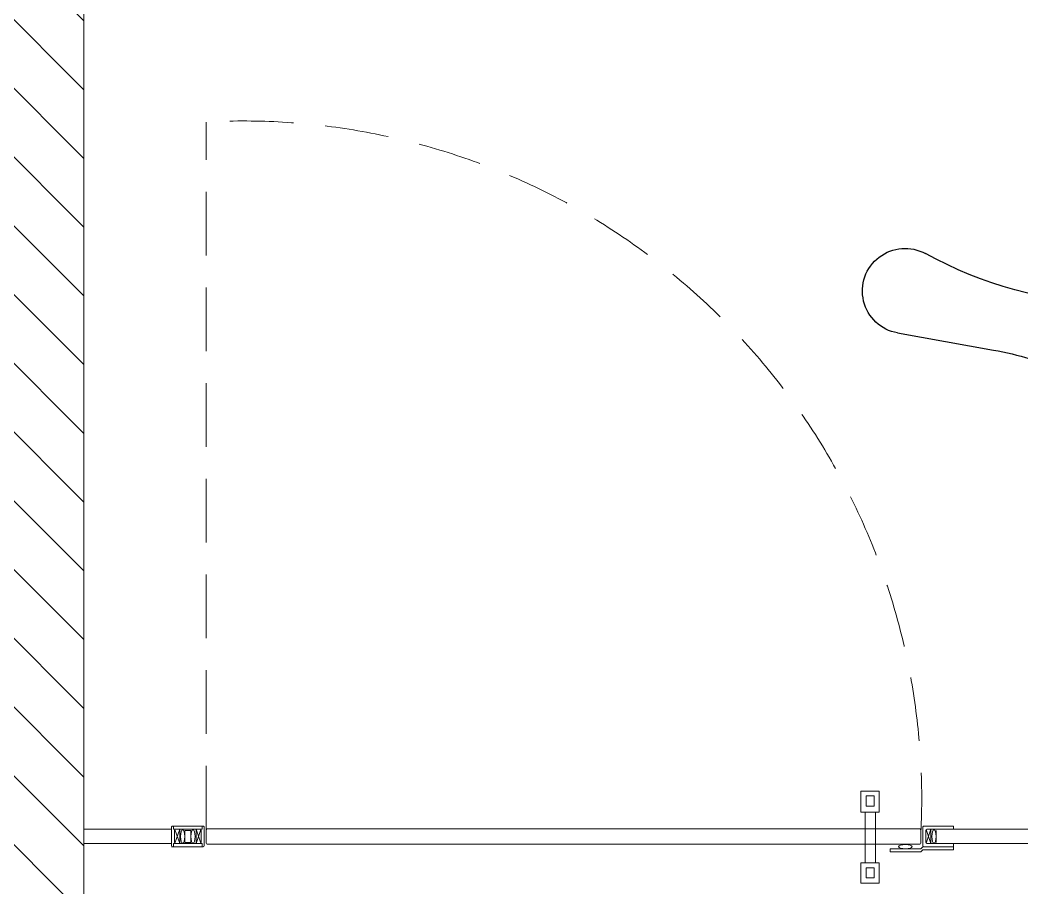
# Model space of a CAD drawing. Header units: millimetres. Extents: x -18512 to 101824, y -95768 to 52898.
# Drawn here: x 63911 to 64892, y -60228 to -59378 of the extents above; entities that cross this region are included whole.
import ezdxf

# ---------------------------------------------------------------- set-up
doc = ezdxf.new("R2010")
doc.units = ezdxf.units.MM
doc.header["$LTSCALE"] = 25
doc.linetypes.add('DASHED', pattern=[0.75, 0.5, -0.25])
doc.layers.get('0').update_dxf_attribs({"color": 254, "lineweight": 0})
for name, color, linetype, lineweight in [('027 Sanitry Ware', 1, 'Continuous', 0), ('_FW_FUR_FIXED', 62, 'Continuous', 0), ('A200-1 Fine Outline', 8, 'Continuous', 9), ('A300-2 Openings', 4, 'Continuous', 15), ('I-WALL', 2, 'Continuous', 9)]:
    doc.layers.add(name, color=color, linetype=linetype, lineweight=lineweight)
doc.layers.add('AR WALL HATCH', color=8, linetype='Continuous')
doc.layers.add('WD-PEOPLE', color=8, linetype='Continuous')

# ---------------------------------------------------------------- blocks, each defined once
blk = doc.blocks.new('person sitting')
for p, q in [((-412.34, 385.66), (-485.11, 361.95)), ((-406.22, 382.43), (-406.22, 382.43)), ((-390.98, 382.82), (-354.5, 358.92)), ((-672.55, 203.11), (-756.68, 279.83)), ((-398.45, 283.59), (-504.29, 279.63)), ((-443.13, 276.57), (-443.13, 276.57)), ((-443.13, 276.57), (-443.13, 276.57)), ((-886.67, 87.86), (-877.06, 150.77)), ((-325.64, 115.78), (-276.72, 117.83)), ((-367.66, 12.26), (-241.62, 1.93)), ((-892.3, -10.68), (-889.2, -58.99)), ((-38.51, -50.72), (-133.97, -55.95)), ((-376.69, -116.65), (-206.3, -68.09)), ((-686.15, -112.32), (-742.64, -199.16)), ((-382.7, -250.62), (-417.78, -285.94)), ((-516.35, -276.39), (-450.15, -294.56))]:
    blk.add_line(p, q)
for centre, radius, start, end in [((-404.63, 361.99), 24.9, 56.7735, 108.0511), ((-559.5, 590.18), 240.05, 276.13485, 288.0511), ((-366.68, 340.33), 22.22, 265.06136, 56.7735), ((-472.15, -222.5), 577.32, 96.1348, 128.5038), ((-399.61, 314.77), 31.21, 272.13828, 6.3), ((-495.21, 36.44), 243.36, 92.1383, 154.7594), ((-754.17, 132), 124.32, 128.5038, 171.3134), ((-478.05, -521.27), 741.7, 82.9174, 106.0136), ((-395.79, 140.84), 74.49, 311.773, 82.9174), ((-414.08, -1335.14), 1542.85, 84.2352, 88.0342), ((-263.17, 159.7), 40.41, 278.84423, 84.2352), ((-774.1, 9.7), 143.13, 17.9036, 106.6404), ((-780.88, 32.38), 119.46, 106.6404, 283.6582), ((-284.12, 294.39), 176.71, 272.40215, 278.84423), ((-298.08, 31.45), 72.18, 131.773, 211.11315), ((-698.11, 34.26), 63.26, 334.5338, 17.9036), ((-208.18, 409.91), 409.35, 265.31465, 291.7806), ((-40.79, -9.01), 41.77, 273.13528, 111.7806), ((-792.23, 79.08), 167.51, 283.6582, 334.5338), ((-434.91, -51.14), 87.65, 281.6194, 31.1132), ((-115.94, -385.13), 329.67, 93.1353, 105.909), ((-789.5, -52.58), 99.91, 183.67966, 233.48234), ((-467.46, 107.17), 309.84, 215.35912, 280.5352), ((-381.4, 498.57), 785.7, 233.48234, 258.70977), ((-575.78, 633.91), 787.03, 265.35797, 281.6194), ((-405.05, -228.42), 31.5, 315.191, 100.5352), ((-588.81, -540.36), 273.74, 74.6488, 78.7098), ((-441.36, -262.52), 33.23, 254.64877, 315.191)]:
    blk.add_arc(centre, radius, start, end)

msp = doc.modelspace()

# ---------------------------------------------------------------- hatches: boundary and pattern name
at = {"layer": 'AR WALL HATCH', "lineweight": 5}
h = msp.add_hatch(dxfattribs=at)
h.set_pattern_fill('ANSI31', color=256, scale=15, style=0)
h.set_pattern_definition([(135, (9411.8, 69875.98), (-33.67596, -33.67596), [])])
h.paths.add_polyline_path([(63973.15, -58677.35), (63873.15, -58677.35), (63873.15, -60237.62), (63973.15, -60237.62)])

# ---------------------------------------------------------------- linework, layer by layer
at = {"layer": '027 Sanitry Ware', "lineweight": 0}
for p, q in [((64734.61, -60133.27, 0), (64752.61, -60133.27, 0)), ((64734.61, -60153.68), (64734.61, -60133.27, 0)), ((64739.67, -60137.91, 0), (64747.55, -60137.91, 0)), ((64739.67, -60148.03, 0), (64739.67, -60137.91, 0)), ((64747.55, -60137.91, 0), (64747.55, -60148.03, 0)), ((64752.61, -60133.27, 0), (64752.61, -60153.68)), ((64747.55, -60148.03, 0), (64739.67, -60148.03, 0)), ((64752.61, -60153.68), (64734.61, -60153.68)), ((64738.76, -60153.68), (64748.88, -60153.68)), ((64738.76, -60203.43), (64738.76, -60153.68)), ((64748.88, -60153.68), (64748.88, -60203.43)), ((64752.61, -60203.43), (64734.61, -60203.43)), ((64748.88, -60203.43), (64738.76, -60203.43)), ((64747.55, -60208.49), (64739.67, -60208.49)), ((64739.67, -60208.49), (64739.67, -60218.19)), ((64747.55, -60218.19), (64747.55, -60208.49)), ((64739.67, -60218.19), (64747.55, -60218.19))]:
    msp.add_line(p, q, dxfattribs=at)
at = {"layer": '027 Sanitry Ware'}
for p, q in [((64734.61, -60203.43), (64734.61, -60223.25)), ((64752.61, -60223.25), (64752.61, -60203.43)), ((64734.61, -60223.25), (64752.61, -60223.25))]:
    msp.add_line(p, q, dxfattribs=at)
at = {"layer": '_FW_FUR_FIXED', "color": 9, "linetype": 'DASHED', "ltscale": 5}
msp.add_line((64093.16, -60170.98, 0), (64093.15, -59477.62, 0), dxfattribs=at)
msp.add_arc((64129.56, -60141.2), 664.59, 356.85933, 93.14054, dxfattribs=at)
at = {"layer": 'A200-1 Fine Outline', "lineweight": 0}
for p, q in [((64089.08, -60167.62, 0), (64061.15, -60167.62)), ((64089.08, -60187.62, 0), (64061.15, -60187.62))]:
    msp.add_line(p, q, dxfattribs=at)
at = {"layer": 'A300-2 Openings', "color": 2, "lineweight": 0}
for p, q in [((64059.08, -60168.62, 0), (64059.08, -60186.62, 0)), ((64060.08, -60167.62, 0), (64089.08, -60167.62, 0)), ((64090.15, -60167.62), (64061.15, -60167.62)), ((64061.15, -60167.62), (64061.15, -60170.62)), ((64089.08, -60167.62, 0), (64089.08, -60170.62, 0)), ((64091.15, -60168.62), (64091.15, -60186.62)), ((64795.15, -60168.62), (64795.15, -60186.62)), ((64796.15, -60167.62), (64825.15, -60167.62)), ((64825.15, -60167.62), (64825.15, -60170.62)), ((64083.15, -60170.62), (64061.15, -60170.62)), ((64062.08, -60183.62, 0), (64062.08, -60171.62, 0)), ((64063.08, -60170.62, 0), (64067.08, -60170.62, 0)), ((64067.08, -60170.62, 0), (64089.08, -60170.62, 0)), ((64067.08, -60184.62, 0), (64067.08, -60170.62, 0)), ((64078.15, -60171.62), (64072.08, -60171.62, 0)), ((64072.08, -60183.62, 0), (64072.08, -60171.62, 0)), ((64078.15, -60183.62), (64078.15, -60171.62)), ((64083.15, -60184.62), (64083.15, -60170.62)), ((64087.15, -60170.62), (64083.15, -60170.62)), ((64088.15, -60183.62), (64088.15, -60171.62)), ((64093.15, -60171.12), (64093.15, -60184.12)), ((64094.15, -60170.12), (64123.15, -60170.12)), ((64123.15, -60170.12), (64763.15, -60170.12)), ((64792.15, -60170.12), (64763.15, -60170.12)), ((64793.15, -60171.12), (64793.15, -60184.12)), ((64798.15, -60183.62), (64798.15, -60171.62)), ((64799.15, -60170.62), (64803.15, -60170.62)), ((64803.15, -60170.62), (64825.15, -60170.62)), ((64803.15, -60184.62), (64803.15, -60170.62)), ((64808.15, -60183.62), (64808.15, -60171.62)), ((64059.08, -60187.62, 0), (64089.08, -60187.62, 0)), ((64061.15, -60187.62), (64061.15, -60184.62)), ((64061.15, -60184.62), (64087.15, -60184.62)), ((64090.15, -60187.62), (64061.15, -60187.62)), ((64089.08, -60184.62, 0), (64063.08, -60184.62, 0)), ((64078.15, -60183.62), (64072.08, -60183.62, 0)), ((64089.08, -60187.62, 0), (64089.08, -60184.62, 0)), ((64094.15, -60185.12), (64123.15, -60185.12)), ((64123.15, -60185.12), (64763.15, -60185.12)), ((64792.15, -60185.12), (64763.15, -60185.12)), ((64795.15, -60187.62), (64793.15, -60189.62)), ((64795.15, -60187.62), (64825.15, -60187.62)), ((64825.15, -60184.62), (64799.15, -60184.62)), ((64825.15, -60187.62), (64825.15, -60184.62)), ((64825.15, -60187.62), (64825.15, -60190.62)), ((64763.15, -60189.62), (64763.15, -60192.62)), ((64763.15, -60189.62), (64793.15, -60189.62)), ((64763.15, -60192.62), (64793.15, -60192.62)), ((64795.15, -60190.62), (64793.15, -60192.62)), ((64795.15, -60190.62), (64825.15, -60190.62))]:
    msp.add_line(p, q, dxfattribs=at)
at = {"layer": 'A300-2 Openings', "color": 1, "lineweight": 0}
for p, q in [((64067.08, -60170.62, 0), (64062.38, -60184.32, 0)), ((64062.38, -60170.91, 0), (64067.08, -60184.62, 0)), ((64083.15, -60170.62), (64087.85, -60184.32)), ((64087.85, -60170.91), (64083.15, -60184.62)), ((64803.15, -60170.62), (64798.44, -60184.32)), ((64798.44, -60170.91), (64803.15, -60184.62))]:
    msp.add_line(p, q, dxfattribs=at)
at = {"layer": 'A300-2 Openings', "color": 2, "lineweight": 0, "elevation": 0}
msp.add_lwpolyline([(63973.15, -60170.62), (63973.15, -60184.62), (64059.08, -60184.62), (64059.08, -60170.62)], close=True, dxfattribs=at)
at = {"layer": 'A300-2 Openings', "color": 2, "lineweight": 0}
msp.add_lwpolyline([(64803.15, -60170.62), (64803.15, -60184.62), (64913.15, -60184.62), (64913.15, -60170.62)], close=True, dxfattribs=at)
for centre, start, end in [((64060.08, -60168.62, 0), 90, 180.00011), ((64090.15, -60168.62), 359.99989, 90), ((64796.15, -60168.62), 90, 180.00011), ((64063.08, -60171.62, 0), 90, 180), ((64087.15, -60171.62), 0, 90), ((64094.15, -60171.12), 90, 180.00011), ((64792.15, -60171.12), 359.99989, 90), ((64799.15, -60171.62), 90, 180), ((64060.08, -60186.62, 0), 180.00011, 270), ((64063.08, -60183.62, 0), 180, 270), ((64087.15, -60183.62), 270, 0), ((64090.15, -60186.62), 270, 359.99989), ((64094.15, -60184.12), 180.00011, 270), ((64792.15, -60184.12), 270, 359.99989), ((64796.15, -60186.62), 180.00011, 270), ((64799.15, -60183.62), 180, 270)]:
    msp.add_arc(centre, 1, start, end, dxfattribs=at)
at = {"layer": 'A300-2 Openings', "color": 1, "lineweight": 0}
for centre, major_axis in [((64070.04, -60177.71, 0), (0, -6.67)), ((64806.11, -60177.71), (0, -6.67)), ((64778.15, -60187.57), (6.67, 0))]:
    msp.add_ellipse(centre, major_axis=major_axis, ratio=0.306216, dxfattribs=at)
at = {"layer": 'A300-2 Openings', "color": 1, "lineweight": 0, "extrusion": (0, 0, -1)}
msp.add_ellipse((64080.19, -60177.71), major_axis=(0, 6.67), ratio=0.306216, start_param=1.570796326794809, end_param=7.853981633974392, dxfattribs=at)
at = {"layer": 'I-WALL'}
msp.add_line((63973.15, -58677.35), (63973.15, -60237.62), dxfattribs=at)

# ---------------------------------------------------------------- block references
at = {"layer": 'WD-PEOPLE', "xscale": -1, "rotation": 353.0172163353686}
msp.add_blockref('person sitting', (64738.44, -59629.3), dxfattribs=at)

doc.saveas('drawing.dxf')
